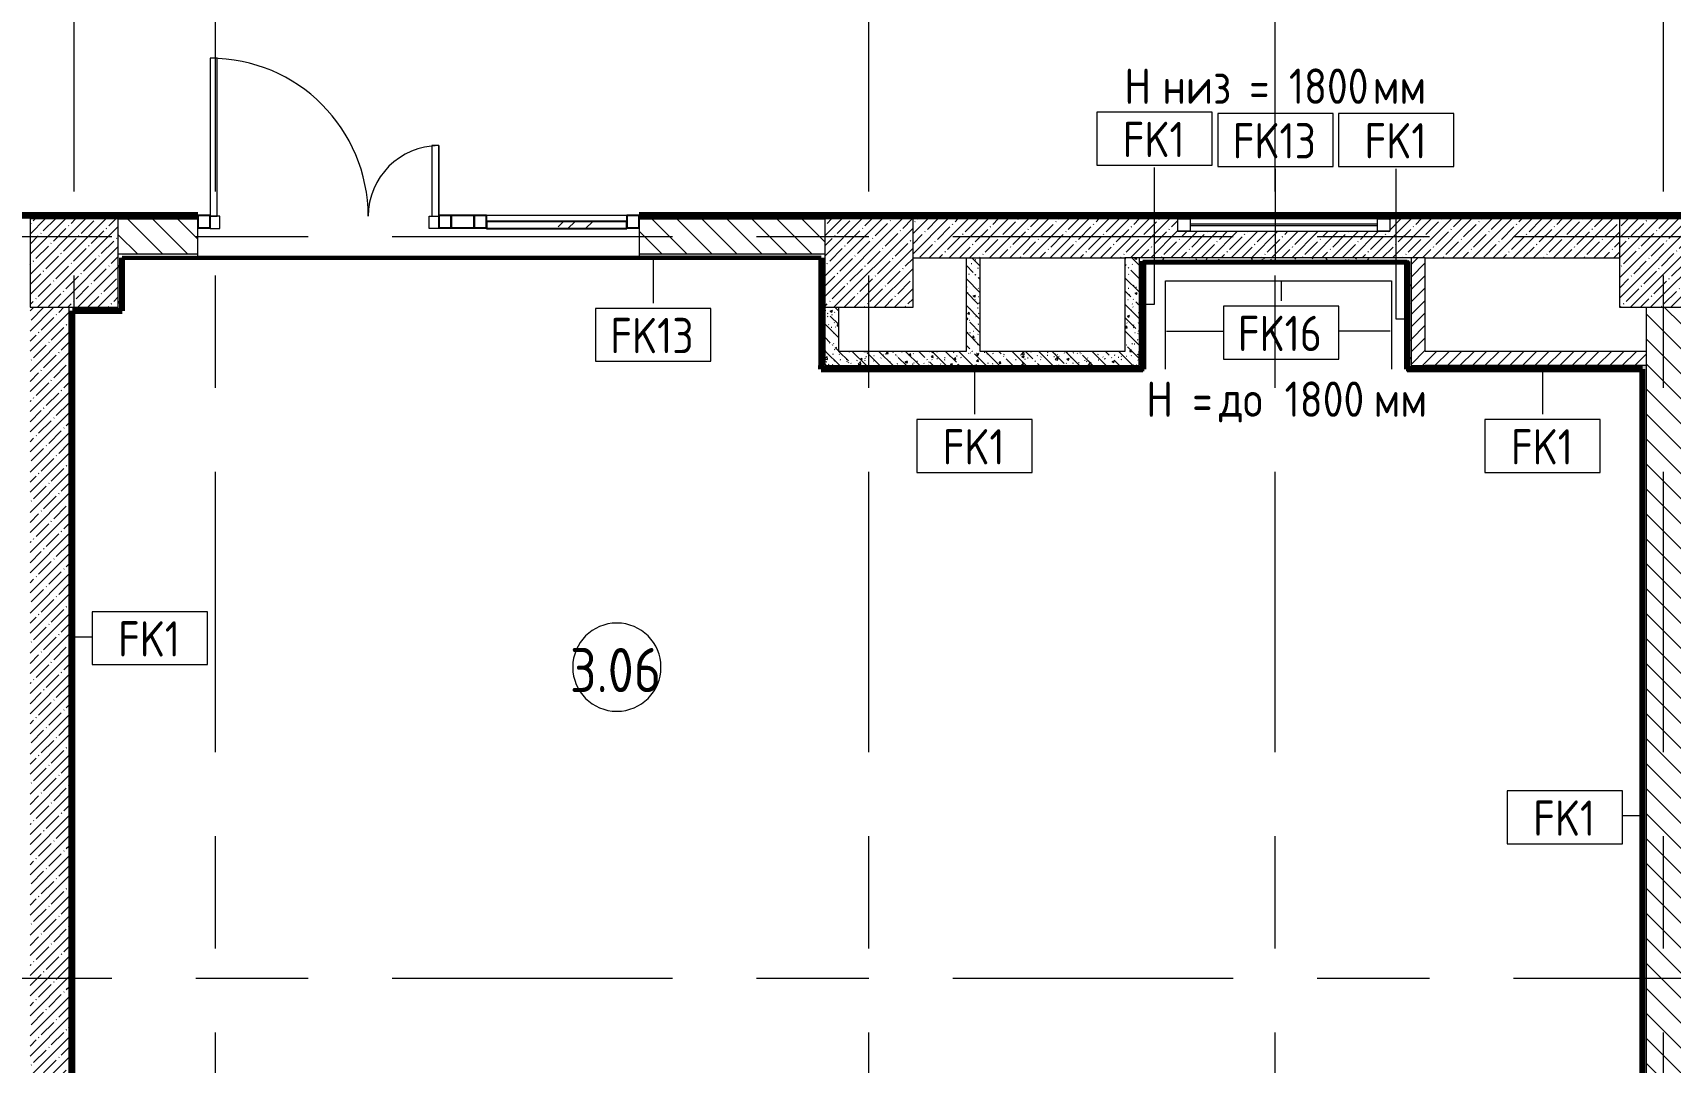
# Model space of a CAD drawing. Header units: millimetres. Extents: x 35524 to 235479, y -8553 to 29000.
# Drawn here: x 47425 to 56698, y 3124 to 8954 of the extents above; entities that cross this region are included whole.
import ezdxf

# ---------------------------------------------------------------- set-up
doc = ezdxf.new("R2010")
doc.units = ezdxf.units.MM
doc.linetypes.add('Осевая', pattern=[3175, 635, -476.25, 1587.5, -476.25])
for name, color, linetype, lineweight in [('A-AREA-IDEN', 7, 'Continuous', 9), ('A-DETL-2', 7, 'Continuous', 13), ('A-DETL-GENF', 7, 'Continuous', 9), ('A-DOOR', 7, 'Continuous', 9), ('A-GLAZ', 7, 'Continuous', 9), ('A-GLAZ-1', 7, 'Continuous', 13), ('A-GLAZ-CURT', 7, 'Continuous', 9), ('A-GLAZ-CURT-1', 7, 'Continuous', 25), ('A-GLAZ-CWMG', 7, 'Continuous', 9), ('A-GLAZ-CWMG-1', 7, 'Continuous', 25), ('A-WALL', 7, 'Continuous', 9), ('A-WALL-IDEN', 7, 'Continuous', 9), ('I-WALL', 7, 'Continuous', 9), ('S-COLS', 7, 'Continuous', 9), ('Оси-2', 7, 'Осевая', 9)]:
    doc.layers.add(name, color=color, linetype=linetype, lineweight=lineweight)
for name, color, linetype, lineweight, true_color in [('A-WALL-3', 7, 'Continuous', 9, 0xff80c0), ('A-WALL-4', 5, 'Continuous', 9, 0x0000ff), ('G-ANNO-TEXT-1', 7, 'Continuous', 9, 0x3c3c3c), ('I-WALL-21', 1, 'Continuous', 53, 0xff0000), ('I-WALL-3', 1, 'Continuous', 9, 0xff0000), ('I-WALL-4', 7, 'Continuous', 9, 0xc0c0c0), ('I-WALL-6', 5, 'Continuous', 53, 0x0000ff), ('I-WALL-8', 7, 'Continuous', 80, 0xff80c0)]:
    doc.layers.add(name, color=color, linetype=linetype, lineweight=lineweight, true_color=true_color)
doc.styles.add('GOST Common_1', font='GOST_Common.ttf', dxfattribs={"width": 0.9, "height": 250})
doc.styles.add('GOST Common_2', font='GOST_Common.ttf', dxfattribs={"width": 0.9, "height": 200})
pattern_1 = [(135, (0, 0), (-70.71068, -70.71068), [])]
pattern_2 = [(45, (0, 0), (-57.02463, 57.02463), []), (45, (57.025, 0), (-57.02463, 57.02463), [100.806, -20.161, 3.353, -16.808])]
pattern_3 = [(45, (0, 0), (-35.35534, 35.35534), [])]
pattern_4 = [(135, (0, 0), (-75.43415, -75.43415), [106.68, -17.78, 3.556, -17.78]), (135, (0, 75.39), (-75.43415, -75.43415), []), (50, (0, 0), (127.52922, -11.15758), [13.335, -146.685]), (355, (0, 0), (-24.66966, 133.74002), [10.668, -117.348]), (100.451, (10.63, -0.93), (102.85973, 122.58178), [11.333, -124.663]), (46.184, (0, 35.56), (189.75516, -29.43036), [20.002, -220.027]), (96.636, (15.81, 33.1), (166.1822, 173.1996), [17, -186.995]), (351.184, (0, 35.56), (166.1839, 173.1976), [16.002, -176.022]), (21, (17.78, 26.67), (106.13027, -71.58603), [13.335, -146.685]), (326, (17.78, 26.67), (43.26188, 128.93175), [10.668, -117.348]), (71.451, (26.62, 20.7), (149.39198, 57.34505), [11.333, -124.663]), (37.5, (0, 0), (2.16223, 59.188357), [3.353, -112.573, 3.353, -115.773, -117.793]), (37.5, (0, 0), (2.16223, 59.188357), [-235.052, 3.353, -114.44]), (7.5, (0, 0), (46.77386, 70.12615), [3.353, -64.567, 3.353, -109.906, -44.894]), (7.5, (0, 0), (46.77386, 70.12615), [-181.178, 3.353, -41.542]), (327.5, (-39.65, 0), (94.91367, -4.010093), [3.353, -41.097, 3.353, -135.331, -184.023]), (327.5, (-39.65, 0), (94.91367, -4.010093), [-183.134, 3.353, -180.67]), (317.5, (-57.43, 0), (103.69057, 17.79882), [3.353, -54.432, 3.353, -88.748, -130.683]), (317.5, (-57.43, 0), (103.69057, 17.79882), [-149.885, 3.353, -127.33])]
pattern_5 = [(0, (0, 0), (121.92, 30.48), [10.058, -81.382, 10.058, -81.382, -487.68]), (0, (0, 0), (121.92, 30.48), [-182.88, 10.058, -172.822, 10.058, -81.382, -213.36]), (0, (0, 0), (121.92, 30.48), [-457.2, 10.058, -50.902, 10.058, -142.342]), (120, (45.72, 15.24), (-87.356454, 90.345817), [10.058, -81.382, 10.058, -81.382, -487.68]), (120, (45.72, 15.24), (-87.356454, 90.345817), [-182.88, 10.058, -172.822, 10.058, -81.382, -213.36]), (120, (45.72, 15.24), (-87.356454, 90.345817), [-457.2, 10.058, -50.902, 10.058, -142.342]), (240, (60.96, 76.2), (-34.563546, -120.825817), [10.058, -81.382, 10.058, -81.382, -487.68]), (240, (60.96, 76.2), (-34.563546, -120.825817), [-182.88, 10.058, -172.822, 10.058, -81.382, -213.36]), (240, (60.96, 76.2), (-34.563546, -120.825817), [-457.2, 10.058, -50.902, 10.058, -142.342])]

# ---------------------------------------------------------------- blocks, each defined once
blk = doc.blocks.new('BSC_Колонна _Прямоугольная - 500х500-V2-План отделки стен 3 этажа в осях 12-23')
at = {"layer": 'S-COLS'}
h = blk.add_hatch(dxfattribs=at)
h.set_pattern_fill('FP_3', color=256, style=0, pattern_type=2)
h.set_pattern_definition([(45, (-47660, -7650), (-57.02463, 57.02463), []), (45, (-47602.975, -7650), (-57.02463, 57.02463), [100.806, -20.161, 3.353, -16.808])])
h.paths.add_polyline_path([(-250, -250), (250, -250), (250, 250), (-250, 250)])
for p, q in [((250, 250), (-250, 250)), ((-250, 250), (-250, -250)), ((250, -250), (250, 250)), ((-250, -250), (250, -250))]:
    blk.add_line(p, q, dxfattribs=at)
blk = doc.blocks.new('BSC_Колонна _Прямоугольная - 500х500-V3-План отделки стен 3 этажа в осях 12-23')
at = {"layer": 'S-COLS'}
h = blk.add_hatch(dxfattribs=at)
h.set_pattern_fill('FP_4', color=256, style=0, pattern_type=2)
h.set_pattern_definition([(45, (-52160, -7650), (-57.02463, 57.02463), []), (45, (-52102.975, -7650), (-57.02463, 57.02463), [100.806, -20.161, 3.353, -16.808])])
h.paths.add_polyline_path([(-250, -250), (250, -250), (250, 250), (-250, 250)])
for p, q in [((250, 250), (-250, 250)), ((-250, 250), (-250, -250)), ((250, -250), (250, 250)), ((-250, -250), (250, -250))]:
    blk.add_line(p, q, dxfattribs=at)
blk = doc.blocks.new('BSC_Колонна _Прямоугольная - 500х500-V17-План отделки стен 3 этажа в осях 12-23')
at = {"layer": 'S-COLS'}
h = blk.add_hatch(dxfattribs=at)
h.set_pattern_fill('FP_26', color=256, style=0, pattern_type=2)
h.set_pattern_definition([(45, (-56660, -7650), (-57.02463, 57.02463), []), (45, (-56602.975, -7650), (-57.02463, 57.02463), [100.806, -20.161, 3.353, -16.808])])
h.paths.add_polyline_path([(-250, -250), (250, -250), (250, 250), (-250, 250)])
for p, q in [((250, 250), (-250, 250)), ((-250, 250), (-250, -250)), ((250, -250), (250, 250)), ((-250, -250), (250, -250))]:
    blk.add_line(p, q, dxfattribs=at)
blk = doc.blocks.new('Прямоугольный импост - 50 x 70 мм-31700031-План отделки стен 3 этажа в осях 12-23')
at = {"layer": 'A-GLAZ-CWMG-1'}
for p, q in [((-70, 35), (0, 35)), ((-70, -35), (-70, 35)), ((0, 35), (0, -35)), ((0, -35), (-70, -35))]:
    blk.add_line(p, q, dxfattribs=at)
blk = doc.blocks.new('Дверь_Витражная_остекление_ - ДВН_ДАО_Главный вход_1200 в свету-31742133-План отделки стен 3 этажа в осях 12-23')
at = {"layer": 'A-DETL-GENF'}
for p, q in [((-607.5, 925), (-647.5, 925)), ((-647.5, 925), (-647.5, 35)), ((-607.5, 30), (-607.5, 925)), ((647.5, 430), (607.5, 430)), ((607.5, 430), (607.5, 30)), ((647.5, 35), (647.5, 430)), ((-647.5, 30), (-607.5, 30)), ((-592.5, 30), (-647.5, 30)), ((-592.5, -40), (-592.5, 30)), ((592.5, -40), (592.5, 30)), ((592.5, 30), (647.5, 30)), ((607.5, 30), (647.5, 30)), ((-647.5, -35), (-647.5, -40)), ((-647.5, -40), (-592.5, -40)), ((647.5, -40), (592.5, -40)), ((647.5, -35), (647.5, -40))]:
    blk.add_line(p, q, dxfattribs=at)
at = {"layer": 'A-DOOR'}
for p, q in [((-647.5, 925), (-647.5, 35)), ((647.5, 430), (647.5, 35))]:
    blk.add_line(p, q, dxfattribs=at)
for centre, radius, start, end in [((-647.5, 30), 895, 360, 90), ((647.5, 30), 400, 90, 180)]:
    blk.add_arc(centre, radius, start, end, dxfattribs=at)
blk = doc.blocks.new('Системная панель - Стемалит - 40мм-32257327-План отделки стен 3 этажа в осях 12-23')
at = {"layer": 'A-GLAZ-CURT-1'}
for p, q in [((65, 35), (-65, 35)), ((-65, 35), (-65, -35)), ((65, -35), (65, 35)), ((-65, -35), (65, -35))]:
    blk.add_line(p, q, dxfattribs=at)
blk = doc.blocks.new('Прямоугольный импост - 50 x 70 мм-31687886-План отделки стен 3 этажа в осях 12-23')
at = {"layer": 'A-GLAZ-CWMG-1'}
for p, q in [((-35, 35), (35, 35)), ((-35, -35), (-35, 35)), ((35, 35), (35, -35)), ((35, -35), (-35, -35))]:
    blk.add_line(p, q, dxfattribs=at)
blk = doc.blocks.new('Прямоугольный импост - 50 x 70 мм-31701779-План отделки стен 3 этажа в осях 12-23')
at = {"layer": 'A-GLAZ-CWMG-1'}
for p, q in [((0, 35), (-70, 35)), ((-70, 35), (-70, -35)), ((0, -35), (0, 35)), ((-70, -35), (0, -35))]:
    blk.add_line(p, q, dxfattribs=at)
blk = doc.blocks.new('Системная панель - Стекло - 40мм-V100-План отделки стен 3 этажа в осях 12-23')
at = {"layer": 'A-GLAZ-CURT'}
h = blk.add_hatch(dxfattribs=at)
h.set_pattern_fill('FP_73', color=256, style=0, pattern_type=2)
h.set_pattern_definition([(45, (-50492.5, -7785), (-282.8427, 282.8427), [200, -600]), (45, (-50692.5, -7885), (-282.8427, 282.8427), [600, -200]), (45, (-50292.5, -7985), (-282.8427, 282.8427), [200, -600])])
h.paths.add_polyline_path([(397.5, -40), (397.5, 0), (-397.5, 0), (-397.5, -40)])
at = {"layer": 'A-GLAZ-CURT-1'}
for p, q in [((397.5, 0), (-397.5, 0)), ((-397.5, 0), (-397.5, -40)), ((397.5, -40), (397.5, 0)), ((-397.5, -40), (397.5, -40))]:
    blk.add_line(p, q, dxfattribs=at)
blk = doc.blocks.new('Прямоугольный импост - 50 x 70 мм-31702100-План отделки стен 3 этажа в осях 12-23')
at = {"layer": 'A-GLAZ-CWMG-1'}
for p, q in [((-35, 35), (35, 35)), ((-35, -35), (-35, 35)), ((35, 35), (35, -35)), ((35, -35), (-35, -35))]:
    blk.add_line(p, q, dxfattribs=at)
blk = doc.blocks.new('Прямоугольный импост - 50 x 70 мм-31720914-План отделки стен 3 этажа в осях 12-23')
at = {"layer": 'A-GLAZ-CWMG'}
blk.add_line((42060, 7920), (41265, 7920), dxfattribs=at)
blk = doc.blocks.new('120_Окно_СКБ_1Ст - 120_Окно_СКБ_1Ст 400х1200 EI30-24228621-План отделки стен 3 этажа в осях 12-23')
at = {"layer": 'A-GLAZ'}
for p, q in [((600, 110), (-600, 110)), ((-600, 40), (600, 40)), ((530, 80), (-530, 80)), ((530, 70), (-530, 70))]:
    blk.add_line(p, q, dxfattribs=at)
at = {"layer": 'A-GLAZ-1'}
for p, q in [((-600, 40), (-600, 110)), ((-600, 110), (-530, 110)), ((-530, 110), (-530, 40)), ((530, 40), (530, 110)), ((530, 110), (600, 110)), ((600, 110), (600, 40)), ((-530, 40), (-600, 40)), ((600, 40), (530, 40))]:
    blk.add_line(p, q, dxfattribs=at)
blk = doc.blocks.new('Марка_Помещения - Номер-25198446-План отделки стен 3 этажа в осях 12-23')
at = {"layer": 'A-AREA-IDEN'}
for start, end in [(360, 180), (180, 360)]:
    blk.add_arc((0, 0), 2.5, start, end, dxfattribs=at)
blk = doc.blocks.new('М_стена_0001 - Типоразмер_без рамки-25382661-План отделки стен 3 этажа в осях 12-23')
at = {"layer": 'A-WALL-IDEN'}
for p, q in [((3.258, 1.523), (-3.273, 1.523)), ((-3.273, 1.523), (-3.273, -1.477)), ((3.258, -1.477), (3.258, 1.523)), ((-3.273, -1.477), (3.258, -1.477))]:
    blk.add_line(p, q, dxfattribs=at)

msp = doc.modelspace()

# ---------------------------------------------------------------- hatches: boundary and pattern name
at = {"layer": 'I-WALL'}
h = msp.add_hatch(dxfattribs=at)
h.set_pattern_fill('FP_71', color=256, style=0, pattern_type=2)
h.set_pattern_definition(pattern_5)
h.paths.add_polyline_path([(71860, 7900), (72250, 7900), (72250, 7908), (72305, 7908), (72305, 7920), (71660, 7920), (71660, 7908), (71690, 7908), (71690, 7900), (71813.7, 7900)])
h.paths.add_polyline_path([(70680, 7900), (70680, 7908), (70710, 7908), (70710, 7920), (69360, 7920), (69360, 7908), (69390, 7908), (69390, 7900), (70357.1, 7900)])
h.paths.add_polyline_path([(74100, 7900), (74100, 7920), (73705, 7920), (73705, 7908), (73760, 7908), (73760, 7900)])
h.paths.add_polyline_path([(61618, 7900), (65880, 7900), (65880, 7908), (65910, 7908), (65910, 7920), (60470, 7920), (60470, 7900), (61410, 7900)])
h.paths.add_polyline_path([(67444.1, 7900), (68230, 7900), (68230, 7908), (68260, 7908), (68260, 7920), (66860, 7920), (66860, 7908), (66890, 7908), (66890, 7900)])
h.paths.add_polyline_path([(50859.9, 7900), (57970, 7900), (57970, 7920), (50859.9, 7920)])
h.paths.add_polyline_path([(48359.9, 7900), (48359.9, 7920), (42130, 7920), (42130, 7900), (47910, 7900)])
h.paths.add_polyline_path([(39630, 7900), (39630, 7920), (38760, 7920), (38760, 7900), (39041.8, 7900)])
h = msp.add_hatch(dxfattribs=at)
h.set_pattern_fill('FP_21', color=256, style=0, pattern_type=2)
h.set_pattern_definition(pattern_1)
h.paths.add_polyline_path([(51910, 7700), (51910, 7900), (50860, 7900), (50860, 7700), (51890, 7700)])
h.paths.add_polyline_path([(47910, 7700), (48360, 7700), (48360, 7900), (47910, 7900)])
h = msp.add_hatch(dxfattribs=at)
h.set_pattern_fill('FP_17', color=256, style=0, pattern_type=2)
h.set_pattern_definition(pattern_2)
h.paths.add_polyline_path([(56410, 7680), (56410, 7900), (55110, 7900), (55110, 7830), (53910, 7830), (53910, 7900), (52410, 7900), (52410, 7680), (55791.8, 7680)])
h = msp.add_hatch(dxfattribs=at)
h.set_pattern_fill('FP_71', color=256, style=0, pattern_type=2)
h.set_pattern_definition(pattern_5)
h.paths.add_polyline_path([(47930, 7380), (47930, 7700), (47910, 7700), (47910, 7380)])
h = msp.add_hatch(dxfattribs=at)
h.set_pattern_fill('FP_71', color=256, style=0, pattern_type=2)
h.set_pattern_definition(pattern_5)
h.paths.add_polyline_path([(50860, 7680), (51890, 7680), (51890, 7700), (50860, 7700)])
h.paths.add_polyline_path([(47930, 7680), (48360, 7680), (48360, 7700), (47930, 7700)])
h = msp.add_hatch(dxfattribs=at)
h.set_pattern_fill('FP_71', color=256, style=0, pattern_type=2)
h.set_pattern_definition(pattern_5)
h.paths.add_polyline_path([(51910, 7070), (51910, 7700), (51890, 7700), (51890, 7070)])
h = msp.add_hatch(dxfattribs=at)
h.set_pattern_fill('FP_24', color=256, style=0, pattern_type=2)
h.set_pattern_definition(pattern_4)
h.paths.add_polyline_path([(52710, 7150), (52790, 7150), (52790, 7680), (52710, 7680)])
h = msp.add_hatch(dxfattribs=at)
h.set_pattern_fill('FP_24', color=256, style=0, pattern_type=2)
h.set_pattern_definition(pattern_4)
h.paths.add_polyline_path([(53690, 7150), (53690, 7680), (53610, 7680), (53610, 7150)])
h = msp.add_hatch(dxfattribs=at)
h.set_pattern_fill('FP_71', color=256, style=0, pattern_type=2)
h.set_pattern_definition(pattern_5)
h.paths.add_polyline_path([(55210, 7660), (55210, 7680), (53690, 7680), (53690, 7660), (53711, 7660)])
h = msp.add_hatch(dxfattribs=at)
h.set_pattern_fill('FP_71', color=256, style=0, pattern_type=2)
h.set_pattern_definition(pattern_5)
h.paths.add_polyline_path([(53710, 7050), (53710, 7660), (53690, 7660), (53690, 7050)])
h = msp.add_hatch(dxfattribs=at)
h.set_pattern_fill('FP_71', color=256, style=0, pattern_type=2)
h.set_pattern_definition(pattern_5)
h.paths.add_polyline_path([(55210, 7070), (55230, 7070), (55230, 7680), (55210, 7680), (55210, 7659)])
h = msp.add_hatch(dxfattribs=at)
h.set_pattern_fill('FP_37', color=256, style=0, pattern_type=2)
h.set_pattern_definition(pattern_3)
h.paths.add_polyline_path([(55310, 7070), (55310, 7680), (55230, 7680), (55230, 7070)])
h = msp.add_hatch(dxfattribs=at)
h.set_pattern_fill('FP_17', color=256, style=0, pattern_type=2)
h.set_pattern_definition(pattern_2)
h.paths.add_polyline_path([(47416.8, 400), (47630, 400), (47630, 7400), (47410, 7400), (47410, 400)])
h = msp.add_hatch(dxfattribs=at)
h.set_pattern_fill('FP_71', color=256, style=0, pattern_type=2)
h.set_pattern_definition(pattern_5)
h.paths.add_polyline_path([(47651, 7380), (47910, 7380), (47910, 7400), (47630, 7400), (47630, 7380), (47650, 7380)])
h = msp.add_hatch(dxfattribs=at)
h.set_pattern_fill('FP_71', color=256, style=0, pattern_type=2)
h.set_pattern_definition(pattern_5)
h.paths.add_polyline_path([(47630, 400), (47650, 400), (47650, 7380), (47630, 7380), (47630, 835.9)])
h = msp.add_hatch(dxfattribs=at)
h.set_pattern_fill('FP_24', color=256, style=0, pattern_type=2)
h.set_pattern_definition(pattern_4)
h.paths.add_polyline_path([(51990, 7150), (51990, 7400), (51910, 7400), (51910, 7150)])
h = msp.add_hatch(dxfattribs=at)
h.set_pattern_fill('FP_21', color=256, style=0, pattern_type=2)
h.set_pattern_definition(pattern_1)
h.paths.add_polyline_path([(56560.7, 400), (56760.7, 400), (56760.7, 7400), (56560.7, 7400), (56560.7, 420)])
h = msp.add_hatch(dxfattribs=at)
h.set_pattern_fill('FP_24', color=256, style=0, pattern_type=2)
h.set_pattern_definition(pattern_4)
h.paths.add_polyline_path([(52878.8, 7070), (53690, 7070), (53690, 7150), (51910, 7150), (51910, 7070)])
h = msp.add_hatch(dxfattribs=at)
h.set_pattern_fill('FP_37', color=256, style=0, pattern_type=2)
h.set_pattern_definition(pattern_3)
h.paths.add_polyline_path([(56560.7, 7070), (56560.7, 7150), (55310, 7150), (55310, 7070), (56540.7, 7070)])
h = msp.add_hatch(dxfattribs=at)
h.set_pattern_fill('FP_71', color=256, style=0, pattern_type=2)
h.set_pattern_definition(pattern_5)
h.paths.add_polyline_path([(52878.8, 7050), (53690, 7050), (53690, 7070), (51890, 7070), (51890, 7050)])
h = msp.add_hatch(dxfattribs=at)
h.set_pattern_fill('FP_71', color=256, style=0, pattern_type=2)
h.set_pattern_definition(pattern_5)
h.paths.add_polyline_path([(55210, 7050), (56540.7, 7050), (56540.7, 7070), (55210, 7070)])
h = msp.add_hatch(dxfattribs=at)
h.set_pattern_fill('FP_71', color=256, style=0, pattern_type=2)
h.set_pattern_definition(pattern_5)
h.paths.add_polyline_path([(56540.7, 420), (56560.7, 420), (56560.7, 7070), (56540.7, 7070), (56540.7, 421)])
at = {"layer": 'I-WALL-3'}
for points in [[(53710, 7050), (53718, 7050), (53718, 7660), (53710, 7660), (53710, 7070)], [(55202, 7652), (55210, 7652), (55210, 7660), (53718, 7660), (53718, 7652)], [(55210, 7050), (55210, 7652), (55202, 7652), (55202, 7050)]]:
    msp.add_hatch(color=256, dxfattribs=at).paths.add_polyline_path(points)

# ---------------------------------------------------------------- linework, layer by layer
at = {"layer": 'A-DETL-2'}
for p, q in [((53839, 7049), (53839, 7549)), ((53839, 7549), (55119, 7549)), ((55119, 7549), (55119, 7049))]:
    msp.add_line(p, q, dxfattribs=at)
at = {"layer": 'A-WALL'}
for p, q in [((53910, 7900), (52410, 7900)), ((56410, 7900), (55110, 7900)), ((48360, 7700), (47910, 7700)), ((51910, 7700), (50860, 7700)), ((47930, 7380), (47930, 7680)), ((47930, 7680), (47931, 7680)), ((51890, 7680), (51890, 7679)), ((55310, 7680), (53610, 7680)), ((53690, 7680), (53690, 7150)), ((53710, 7660), (53711, 7660)), ((55210, 7660), (55210, 7659)), ((47630, 7400), (47630, 400)), ((47650, 7380), (47651, 7380)), ((51910, 7400), (51910, 7150)), ((56560.7, 7150), (56560.7, 400)), ((56560.7, 7070), (55310, 7070)), ((56540.7, 7050), (56540.7, 420))]:
    msp.add_line(p, q, dxfattribs=at)
at = {"layer": 'A-WALL-3'}
for p, q in [((51890, 7679), (51889, 7679)), ((51890, 7070), (51890, 7679)), ((55210, 7659), (55209, 7659)), ((55210, 7070), (55210, 7659)), ((47650, 7380), (47650, 421)), ((47910, 7380), (47651, 7380))]:
    msp.add_line(p, q, dxfattribs=at)
at = {"layer": 'A-WALL-4'}
for p, q in [((48360, 7680), (47931, 7680)), ((47931, 7680), (47931, 7679)), ((55210, 7660), (53711, 7660)), ((53711, 7660), (53711, 7659))]:
    msp.add_line(p, q, dxfattribs=at)
at = {"layer": 'A-WALL-IDEN'}
for p, q in [((53776.8, 7417.7), (53776.8, 8190.3)), ((54462.2, 7659.5), (54462.2, 8182.8)), ((55146.2, 7331.9), (55146.2, 8182.8)), ((50937.9, 7679.5), (50937.9, 7423.7)), ((54494.2, 7548.1), (54494.2, 7435.8)), ((53683.5, 7417.7), (53776.8, 7417.7)), ((55209.7, 7331.9), (55146.2, 7331.9)), ((53845.2, 7263.8), (54167.7, 7263.8)), ((55112.1, 7263.8), (54820.8, 7263.8)), ((52757.2, 7049.5), (52757.2, 6793.7)), ((55975.2, 7049.5), (55975.2, 6793.7)), ((47650.5, 5533.9), (47761.4, 5533.9)), ((56540.2, 4519.2), (56427.7, 4519.2))]:
    msp.add_line(p, q, dxfattribs=at)
at = {"layer": 'I-WALL-21'}
for p, q in [((55202, 7652), (53718, 7652)), ((53718, 7652), (53718, 7050)), ((55202, 7050), (55202, 7652)), ((53710, 7050), (53718, 7050)), ((55202, 7050), (55210, 7050))]:
    msp.add_line(p, q, dxfattribs=at)
at = {"layer": 'I-WALL-4'}
for p, q in [((47910, 7900), (48360, 7900)), ((48359.9, 7900), (48359.9, 7920)), ((48360, 7680), (48360, 7900)), ((50860, 7920), (50859.9, 7920)), ((50859.9, 7920), (50859.9, 7900)), ((50859.9, 7900), (51910, 7900)), ((50860, 7900), (50860, 7680)), ((52410, 7680), (53610, 7680)), ((52710, 7680), (52710, 7150)), ((52790, 7150), (52790, 7680)), ((53610, 7680), (53610, 7150)), ((55230, 7680), (55230, 7070)), ((55310, 7150), (55310, 7680)), ((55310, 7680), (56410, 7680)), ((51990, 7150), (51990, 7400)), ((56560.7, 7400), (56560.7, 7150)), ((51910, 7150), (51910, 7070)), ((52710, 7150), (51990, 7150)), ((53610, 7150), (52790, 7150)), ((53690, 7070), (53690, 7150)), ((56560.7, 7150), (55310, 7150)), ((51910, 7070), (53690, 7070)), ((55230, 7070), (55310, 7070))]:
    msp.add_line(p, q, dxfattribs=at)
at = {"layer": 'I-WALL-6'}
for p, q in [((47931, 7679), (51889, 7679)), ((51890, 7680), (48360, 7680)), ((53711, 7659), (55209, 7659))]:
    msp.add_line(p, q, dxfattribs=at)
at = {"layer": 'I-WALL-8'}
for p, q in [((48360, 7921), (42130, 7921)), ((42130, 7920), (48360, 7920)), ((48360, 7920), (48360, 7921)), ((57970, 7921), (50860, 7921)), ((50860, 7921), (50860, 7920)), ((50860, 7920), (57970, 7920)), ((47931, 7379), (47931, 7679)), ((51889, 7679), (51889, 7049)), ((53710, 7660), (53710, 7050)), ((53711, 7049), (53711, 7659)), ((55209, 7659), (55209, 7049)), ((47651, 421), (47651, 7379)), ((47651, 7379), (47931, 7379)), ((47930, 7380), (47910, 7380)), ((51889, 7049), (53711, 7049)), ((51890, 7050), (51890, 7070)), ((53710, 7050), (51890, 7050)), ((55209, 7049), (56539.7, 7049)), ((55210, 7050), (55210, 7070)), ((56540.7, 7050), (55210, 7050)), ((56539.7, 7049), (56539.7, 421))]:
    msp.add_line(p, q, dxfattribs=at)
at = {"layer": 'Оси-2'}
for p, q in [((47660, 593.7), (47660, 24898.1)), ((48460, 593.7), (48460, 24898.1)), ((52160, 593.7), (52160, 24898.1)), ((54460, 593.7), (54460, 24898.1)), ((56660, 593.7), (56660, 24898.1)), ((38824.4, 7800), (82060, 7800)), ((38824.4, 3600), (82060, 3600))]:
    msp.add_line(p, q, dxfattribs=at)

# ---------------------------------------------------------------- block references
at = {"layer": 'A-AREA-IDEN', "xscale": 99.99999999999993, "yscale": 99.99999999999993, "zscale": 99.99999999999993}
msp.add_blockref('Марка_Помещения - Номер-25198446-План отделки стен 3 этажа в осях 12-23', (50732.9, 5361.5), dxfattribs=at)
at = {"layer": 'A-DOOR'}
msp.add_blockref('Дверь_Витражная_остекление_ - ДВН_ДАО_Главный вход_1200 в свету-31742133-План отделки стен 3 этажа в осях 12-23', (49077.5, 7885), dxfattribs=at)
at = {"layer": 'A-GLAZ'}
msp.add_blockref('120_Окно_СКБ_1Ст - 120_Окно_СКБ_1Ст 400х1200 EI30-24228621-План отделки стен 3 этажа в осях 12-23', (54510, 7790), dxfattribs=at)
at = {"layer": 'A-GLAZ-CURT'}
for name, p in [('Системная панель - Стемалит - 40мм-32257327-План отделки стен 3 этажа в осях 12-23', (49860, 7885)), ('Системная панель - Стекло - 40мм-V100-План отделки стен 3 этажа в осях 12-23', (50392.5, 7885))]:
    msp.add_blockref(name, p, dxfattribs=at)
at = {"layer": 'A-GLAZ-CWMG', "rotation": 180}
msp.add_blockref('Прямоугольный импост - 50 x 70 мм-31701779-План отделки стен 3 этажа в осях 12-23', (48360, 7885), dxfattribs=at)
at = {"layer": 'A-GLAZ-CWMG', "extrusion": (0, 0, -1), "rotation": 180}
for name, p in [('Прямоугольный импост - 50 x 70 мм-31687886-План отделки стен 3 этажа в осях 12-23', (-49760, 7885)), ('Прямоугольный импост - 50 x 70 мм-31702100-План отделки стен 3 этажа в осях 12-23', (-49960, 7885)), ('Прямоугольный импост - 50 x 70 мм-31700031-План отделки стен 3 этажа в осях 12-23', (-50860, 7885))]:
    msp.add_blockref(name, p, dxfattribs=at)
at = {"layer": 'A-GLAZ-CWMG'}
msp.add_blockref('Прямоугольный импост - 50 x 70 мм-31720914-План отделки стен 3 этажа в осях 12-23', (8730, 0), dxfattribs=at)
at = {"layer": 'A-WALL-IDEN', "xscale": 99.99999999999993, "yscale": 99.99999999999993, "zscale": 99.99999999999993}
for p in [(53777.6, 8351.8), (54463, 8344.4), (55147, 8344.4), (50938.7, 7241.2), (54495, 7253.4), (52758, 6611.2), (55976, 6611.2), (48088.8, 5523.4), (56101.9, 4508.7)]:
    msp.add_blockref('М_стена_0001 - Типоразмер_без рамки-25382661-План отделки стен 3 этажа в осях 12-23', p, dxfattribs=at)
at = {"layer": 'S-COLS'}
for name, p in [('BSC_Колонна _Прямоугольная - 500х500-V2-План отделки стен 3 этажа в осях 12-23', (47660, 7650)), ('BSC_Колонна _Прямоугольная - 500х500-V3-План отделки стен 3 этажа в осях 12-23', (52160, 7650)), ('BSC_Колонна _Прямоугольная - 500х500-V17-План отделки стен 3 этажа в осях 12-23', (56660, 7650))]:
    msp.add_blockref(name, p, dxfattribs=at)

# ---------------------------------------------------------------- texts
at = {"layer": 'A-AREA-IDEN', "insert": (50467.2, 5470.1), "char_height": 250, "width": 663.797, "attachment_point": 1, "style": 'GOST Common_1'}
msp.add_mtext('3.06', dxfattribs=at)
at = {"layer": 'A-WALL-IDEN', "char_height": 200, "attachment_point": 1, "style": 'GOST Common_2'}
for s, insert, width in [('FK1', (53597.3, 8449.9), 447.342), ('FK13', (54220.2, 8442.4), 598.861), ('FK1', (54966.8, 8442.4), 447.342), ('FK13', (50695.9, 7339.2), 598.861), ('FK16', (54249.5, 7351.4), 606.076), ('FK1', (52577.7, 6709.2), 447.342), ('FK1', (55795.8, 6709.2), 447.342), ('FK1', (47908.5, 5621.5), 447.342), ('FK1', (55921.7, 4606.7), 447.342)]:
    msp.add_mtext(s, dxfattribs=dict(at, insert=insert, width=width))
at = {"layer": 'G-ANNO-TEXT-1', "char_height": 200, "attachment_point": 1, "style": 'GOST Common_2'}
for s, insert, width in [('H ', (53607.8, 8751.7), 259.747), ('низ', (53822.2, 8751.7), 461.772), (' = 1800 ', (54203.2, 8751.7), 981.265), ('мм', (55012.8, 8751.7), 360.759), ('H = ', (53732.2, 6979.2), 497.848), (' 1800 ', (54404.9, 6979.2), 743.164), ('до', (54142.9, 6979.2), 317.468), ('мм', (55018, 6979.2), 360.759)]:
    msp.add_mtext(s, dxfattribs=dict(at, insert=insert, width=width))

doc.saveas('drawing.dxf')
